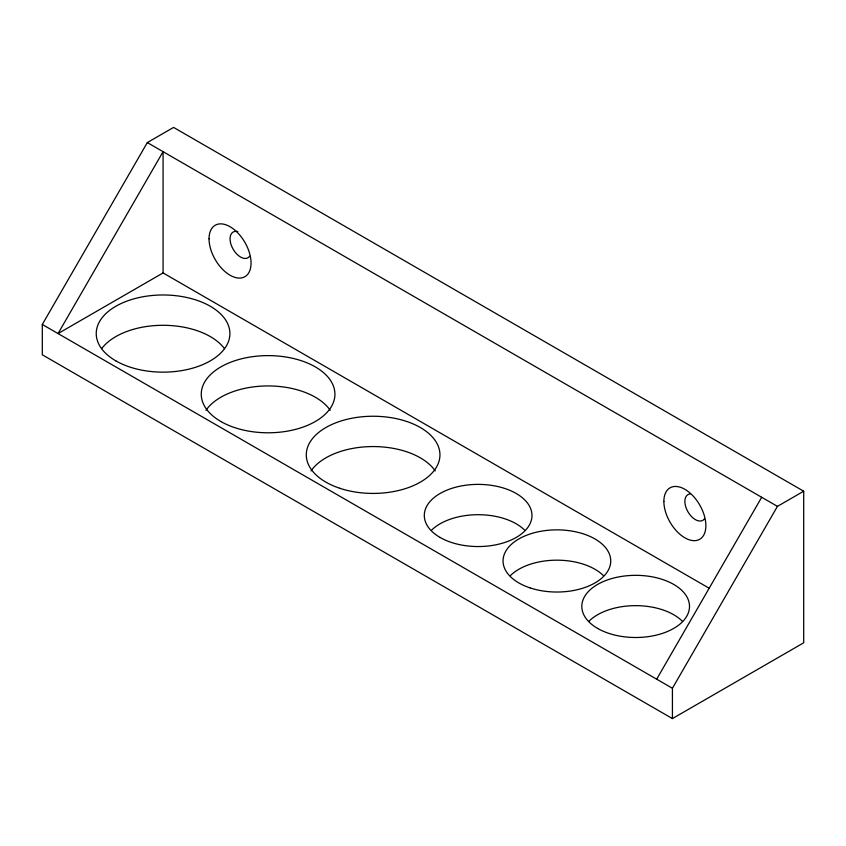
<?xml version="1.0" encoding="UTF-8"?>
<svg xmlns="http://www.w3.org/2000/svg" width="846" height="846" viewBox="0 0 846 846"><rect width="100%" height="100%" fill="white"/><g stroke="black" fill="none" stroke-linecap="round" stroke-linejoin="round"><path stroke-width="1.27" d="M42.3 324.473L147.32 142.572L173.578 127.408L803.7 491.209L803.7 642.801L672.422 718.592L42.3 354.791L42.3 324.473L672.422 688.274L672.422 718.592M656.676 679.179L761.696 497.279M672.422 688.274L777.442 506.373L803.7 491.209M163.077 272.93L58.057 333.567L163.077 151.667L163.077 272.93L709.043 588.15M147.32 142.572L777.442 506.373M101.71 348.594A66.834 38.588 0 0 1 163.077 325.298A66.834 38.588 0 0 1 224.444 348.594M205.98 410.278A66.834 38.588 0 0 1 268.097 385.935A66.834 38.588 0 0 1 330.204 410.278M311 470.905A66.834 38.588 0 0 1 373.118 446.561A66.834 38.588 0 0 1 435.225 470.905M431.513 530.241A53.837 31.08 0 0 1 524.763 530.241M510.275 575.714A53.837 31.08 0 0 1 603.526 575.714M589.038 621.186A53.837 31.08 0 0 1 682.288 621.186M249.644 256.222A14.847 8.576 60 0 1 232.216 247.476A14.847 8.576 60 0 1 237.832 231.624M704.464 518.81A14.847 8.576 60 0 1 687.946 511.777A14.847 8.576 60 0 1 690.125 493.958M209.047 238.836A29.705 17.153 60 0 0 240.55 278.038A29.705 17.153 60 0 0 240.55 236.023A29.705 17.153 60 0 0 209.047 238.836M663.867 501.435A29.705 17.153 60 0 0 695.37 540.626A29.705 17.153 60 0 0 695.37 498.611A29.705 17.153 60 0 0 663.867 501.435M115.817 360.851A66.834 38.588 0 0 0 227.627 343.55A66.834 38.588 0 0 0 145.776 296.29A66.834 38.588 0 0 0 115.817 360.851M440.068 537.443A53.837 31.08 0 0 0 530.135 523.515A53.837 31.08 0 0 0 464.2 485.445A53.837 31.08 0 0 0 440.068 537.443M529.977 587.864A53.837 31.08 0 0 0 610.738 560.94A53.837 31.08 0 0 0 529.977 534.027A53.837 31.08 0 0 0 529.977 587.864M597.593 628.398A53.837 31.08 0 0 0 687.671 614.46A53.837 31.08 0 0 0 621.736 576.39A53.837 31.08 0 0 0 597.593 628.398M339.701 488.248A66.834 38.588 0 0 0 439.952 454.831A66.834 38.588 0 0 0 339.701 421.414A66.834 38.588 0 0 0 339.701 488.248M220.838 421.488A66.834 38.588 0 0 0 332.647 404.187A66.834 38.588 0 0 0 250.797 356.927A66.834 38.588 0 0 0 220.838 421.488"/></g></svg>
